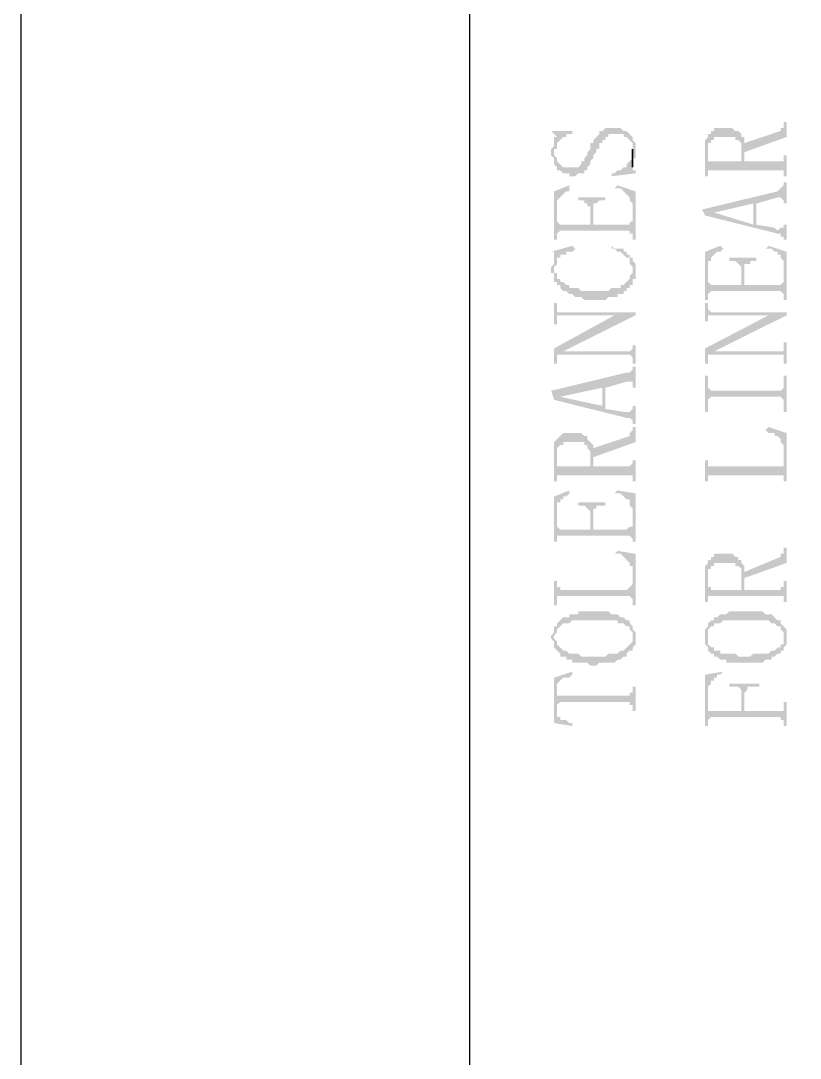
# Model space of a CAD drawing. Header units: inches. Extents: x 3613 to 8393, y -2205 to -794.
# Drawn here: x 3613.22 to 3624.87, y -984.81 to -969.3 of the extents above; entities that cross this region are included whole.
import ezdxf

# ---------------------------------------------------------------- set-up
doc = ezdxf.new("R2010")
doc.units = ezdxf.units.IN
doc.header["$MEASUREMENT"] = 0

msp = doc.modelspace()

# ---------------------------------------------------------------- hatches: boundary and pattern name
at = {"transparency": 33554559}
for points in [[(3621.146, -971.268), (3621.146, -971.313), (3621.191, -971.358), (3621.191, -971.403), (3621.191, -971.448), (3621.236, -971.493), (3621.236, -971.538), (3621.282, -971.538), (3621.327, -971.584), (3621.417, -971.584), (3621.417, -971.629), (3621.507, -971.629), (3621.552, -971.584), (3621.643, -971.584), (3621.643, -971.538), (3621.688, -971.538), (3621.688, -971.493), (3621.733, -971.448), (3621.733, -971.403), (3621.778, -971.358), (3621.778, -971.313), (3621.823, -971.268), (3621.823, -971.223), (3621.868, -971.223), (3621.868, -971.132), (3621.913, -971.132), (3621.913, -971.087), (3621.959, -971.087), (3621.959, -971.042), (3622.004, -971.042), (3622.004, -970.997), (3622.229, -970.997), (3622.229, -971.042), (3622.274, -971.042), (3622.32, -971.087), (3622.32, -971.087), (3622.365, -971.132), (3622.365, -971.223), (3622.365, -971.403), (3622.365, -971.358), (3622.41, -971.358), (3622.41, -971.268), (3622.41, -971.223), (3622.41, -971.132), (3622.365, -971.087), (3622.365, -971.042), (3622.32, -970.997), (3622.32, -970.997), (3622.274, -970.952), (3622.229, -970.952), (3622.184, -970.907), (3621.959, -970.907), (3621.913, -970.952), (3621.868, -970.952), (3621.868, -970.997), (3621.868, -970.997), (3621.823, -971.042), (3621.823, -971.042), (3621.778, -971.087), (3621.778, -971.132), (3621.733, -971.132), (3621.733, -971.223), (3621.688, -971.268), (3621.688, -971.313), (3621.643, -971.358), (3621.643, -971.403), (3621.598, -971.403), (3621.598, -971.448), (3621.598, -971.448), (3621.552, -971.493), (3621.327, -971.493), (3621.282, -971.448), (3621.282, -971.448), (3621.236, -971.403), (3621.236, -971.358), (3621.191, -971.313), (3621.191, -971.087), (3621.191, -971.177), (3621.191, -971.177), (3621.146, -971.223)], [(3623.448, -971.223), (3623.448, -971.629), (3623.493, -971.629), (3623.493, -971.223), (3623.493, -971.132), (3623.538, -971.132), (3623.538, -971.087), (3623.583, -971.087), (3623.583, -971.042), (3623.899, -971.042), (3623.899, -971.087), (3623.944, -971.087), (3623.99, -971.132), (3623.99, -971.177), (3623.99, -971.403), (3624.035, -971.042), (3623.99, -971.042), (3623.99, -970.997), (3623.944, -970.952), (3623.899, -970.952), (3623.854, -970.907), (3623.583, -970.907), (3623.583, -970.952), (3623.538, -970.952), (3623.538, -970.997), (3623.493, -970.997), (3623.493, -971.042), (3623.493, -971.042), (3623.448, -971.087), (3623.448, -971.132), (3623.448, -971.177)], [(3624.035, -971.132), (3624.035, -971.268), (3624.667, -971.042), (3624.667, -970.816), (3624.621, -970.816), (3624.621, -970.862), (3624.621, -970.907), (3624.576, -970.907), (3624.576, -970.952)], [(3621.146, -970.952), (3621.191, -970.997), (3621.191, -970.997), (3621.236, -971.042), (3621.236, -971.223), (3621.236, -971.132), (3621.282, -971.087), (3621.282, -971.087), (3621.327, -971.042), (3621.372, -971.042), (3621.372, -970.997), (3621.462, -970.997), (3621.462, -970.952)], [(3621.191, -971.087), (3621.191, -971.268), (3621.191, -971.223), (3621.236, -971.223), (3621.236, -971.042), (3621.191, -971.042)], [(3623.493, -971.584), (3623.493, -971.538), (3624.621, -971.538), (3624.621, -971.629), (3624.667, -971.629), (3624.667, -971.313), (3624.621, -971.313), (3624.621, -971.358), (3624.621, -971.403), (3624.035, -971.403), (3624.035, -971.132), (3624.035, -971.042), (3623.99, -971.403), (3623.493, -971.403), (3623.493, -971.268)], [(3622.049, -971.584), (3622.049, -971.629), (3622.41, -971.584), (3622.41, -971.538), (3622.365, -971.538), (3622.365, -971.493), (3622.365, -971.313), (3622.365, -971.358), (3622.32, -971.403), (3622.32, -971.403), (3622.274, -971.448), (3622.274, -971.493), (3622.229, -971.493), (3622.184, -971.538), (3622.139, -971.538), (3622.094, -971.584)], [(3623.403, -972.125), (3623.448, -972.215), (3623.583, -972.17), (3624.17, -972.035), (3624.17, -972.351), (3624.215, -972.035), (3624.531, -971.945), (3624.576, -971.945), (3624.621, -971.99), (3624.621, -972.035), (3624.667, -972.035), (3624.667, -971.719), (3624.621, -971.719), (3624.621, -971.764), (3624.621, -971.764), (3624.576, -971.809), (3624.576, -971.809), (3624.531, -971.854)], [(3621.191, -971.854), (3621.191, -972.577), (3621.236, -972.577), (3621.236, -972.08), (3621.236, -971.99), (3621.236, -971.99), (3621.282, -971.945), (3621.282, -971.945), (3621.327, -971.9), (3621.327, -971.9), (3621.372, -971.854), (3621.417, -971.854), (3621.417, -971.764)], [(3622.094, -971.809), (3622.184, -971.809), (3622.229, -971.854), (3622.229, -971.854), (3622.274, -971.9), (3622.274, -971.9), (3622.32, -971.945), (3622.32, -971.99), (3622.365, -972.035), (3622.365, -972.08), (3622.365, -972.577), (3622.41, -972.577), (3622.41, -971.854), (3622.139, -971.764)], [(3621.552, -971.945), (3621.552, -971.99), (3621.643, -971.99), (3621.643, -972.035), (3621.688, -972.035), (3621.688, -972.08), (3621.733, -972.08), (3621.733, -972.351), (3621.778, -972.125), (3621.778, -972.035), (3621.823, -972.035), (3621.868, -971.99), (3621.959, -971.99), (3621.959, -971.945)], [(3621.236, -972.531), (3621.236, -972.486), (3621.236, -972.486), (3621.282, -972.441), (3622.32, -972.441), (3622.32, -972.486), (3622.365, -972.486), (3622.365, -972.531), (3622.365, -972.261), (3622.365, -972.306), (3622.32, -972.306), (3622.32, -972.351), (3621.778, -972.351), (3621.778, -972.125), (3621.733, -972.351), (3621.282, -972.351), (3621.236, -972.306), (3621.236, -972.08)], [(3623.448, -972.215), (3624.531, -972.486), (3624.576, -972.486), (3624.576, -972.531), (3624.621, -972.531), (3624.621, -972.577), (3624.667, -972.577), (3624.667, -972.351), (3624.621, -972.351), (3624.621, -972.396), (3624.576, -972.396), (3624.531, -972.441), (3624.531, -972.441), (3624.486, -972.396), (3624.215, -972.351), (3624.215, -972.035), (3624.17, -972.351), (3623.583, -972.17), (3623.583, -972.17)], [(3621.146, -972.757), (3621.191, -972.757), (3621.191, -972.802), (3621.191, -973.208), (3621.191, -972.983), (3621.236, -972.938), (3621.236, -972.847), (3621.282, -972.847), (3621.282, -972.802), (3621.372, -972.802), (3621.372, -972.757), (3621.462, -972.757), (3621.507, -972.712), (3621.462, -972.667)], [(3621.146, -973.028), (3621.146, -973.073), (3621.191, -973.073), (3621.191, -973.208), (3621.191, -972.802), (3621.191, -972.847), (3621.191, -972.938), (3621.146, -972.983)], [(3622.049, -972.712), (3622.094, -972.712), (3622.139, -972.757), (3622.184, -972.757), (3622.229, -972.802), (3622.229, -972.802), (3622.274, -972.847), (3622.32, -972.847), (3622.32, -972.938), (3622.365, -972.983), (3622.365, -973.028), (3622.365, -972.847), (3622.32, -972.847), (3622.32, -972.802), (3622.274, -972.802), (3622.274, -972.757), (3622.229, -972.757), (3622.229, -972.712), (3622.094, -972.712), (3622.049, -972.667)], [(3623.448, -972.757), (3623.448, -973.479), (3623.493, -973.479), (3623.493, -972.983), (3623.493, -972.892), (3623.538, -972.892), (3623.538, -972.847), (3623.538, -972.847), (3623.583, -972.802), (3623.583, -972.802), (3623.628, -972.757), (3623.674, -972.757), (3623.719, -972.712), (3623.674, -972.667)], [(3624.351, -972.712), (3624.441, -972.712), (3624.486, -972.757), (3624.531, -972.757), (3624.531, -972.802), (3624.576, -972.802), (3624.576, -972.847), (3624.576, -972.847), (3624.621, -972.892), (3624.621, -972.983), (3624.621, -973.479), (3624.667, -973.479), (3624.667, -972.757), (3624.396, -972.667)], [(3621.191, -973.208), (3621.236, -973.208), (3621.236, -973.254), (3621.282, -973.254), (3621.282, -973.299), (3621.327, -973.344), (3621.372, -973.344), (3621.417, -973.389), (3621.462, -973.389), (3621.507, -973.434), (3621.598, -973.434), (3621.643, -973.479), (3621.959, -973.479), (3622.004, -973.434), (3622.139, -973.434), (3622.139, -973.389), (3622.229, -973.389), (3622.229, -973.344), (3622.274, -973.344), (3622.274, -973.299), (3622.32, -973.299), (3622.32, -973.254), (3622.365, -973.254), (3622.365, -973.163), (3622.41, -973.163), (3622.41, -973.028), (3622.41, -972.983), (3622.41, -972.938), (3622.365, -972.892), (3622.365, -972.847), (3622.365, -973.073), (3622.365, -973.073), (3622.32, -973.118), (3622.32, -973.163), (3622.32, -973.163), (3622.274, -973.208), (3622.274, -973.208), (3622.229, -973.254), (3622.184, -973.254), (3622.184, -973.299), (3622.049, -973.299), (3622.004, -973.344), (3621.598, -973.344), (3621.552, -973.299), (3621.417, -973.299), (3621.417, -973.254), (3621.372, -973.254), (3621.327, -973.208), (3621.282, -973.208), (3621.282, -973.163), (3621.236, -973.163), (3621.236, -973.073), (3621.191, -973.073), (3621.191, -973.028)], [(3623.809, -972.847), (3623.809, -972.892), (3623.899, -972.892), (3623.944, -972.938), (3623.944, -972.938), (3623.99, -972.983), (3623.99, -973.254), (3624.035, -973.028), (3624.035, -972.938), (3624.125, -972.938), (3624.125, -972.892), (3624.215, -972.892), (3624.215, -972.847)], [(3623.493, -973.434), (3623.493, -973.389), (3623.493, -973.389), (3623.538, -973.344), (3624.576, -973.344), (3624.621, -973.389), (3624.621, -973.434), (3624.621, -973.163), (3624.621, -973.208), (3624.621, -973.208), (3624.576, -973.254), (3624.035, -973.254), (3624.035, -973.028), (3623.99, -973.254), (3623.538, -973.254), (3623.493, -973.208), (3623.493, -972.983)], [(3621.191, -973.524), (3621.191, -973.84), (3621.236, -973.84), (3621.236, -973.75), (3621.236, -973.705), (3622.41, -973.705), (3622.41, -973.66), (3621.236, -973.66), (3621.236, -973.615), (3621.236, -973.524)], [(3623.448, -973.524), (3623.448, -973.795), (3623.493, -973.795), (3623.493, -973.75), (3623.493, -973.705), (3624.667, -973.705), (3624.667, -973.66), (3623.538, -973.66), (3623.493, -973.615), (3623.493, -973.524)], [(3621.191, -974.201), (3621.191, -974.427), (3621.236, -974.427), (3621.236, -974.292), (3621.282, -974.292), (3621.327, -974.246), (3622.41, -973.705), (3622.094, -973.705)], [(3623.448, -974.201), (3623.448, -974.427), (3623.493, -974.427), (3623.493, -974.292), (3623.538, -974.292), (3623.583, -974.246), (3624.667, -973.705), (3624.396, -973.705)], [(3621.282, -974.292), (3622.32, -974.292), (3622.365, -974.337), (3622.365, -974.427), (3622.41, -974.427), (3622.41, -974.156), (3622.365, -974.156), (3622.365, -974.201), (3622.365, -974.201), (3622.32, -974.246), (3621.327, -974.246)], [(3623.538, -974.292), (3624.621, -974.292), (3624.621, -974.337), (3624.621, -974.427), (3624.667, -974.427), (3624.667, -974.111), (3624.621, -974.111), (3624.621, -974.201), (3624.621, -974.246), (3623.583, -974.246)], [(3621.146, -974.833), (3621.191, -974.969), (3621.282, -974.923), (3621.913, -974.788), (3621.913, -975.059), (3621.959, -974.788), (3622.274, -974.698), (3622.365, -974.698), (3622.365, -974.788), (3622.41, -974.788), (3622.41, -974.472), (3622.365, -974.472), (3622.365, -974.517), (3622.32, -974.562), (3622.274, -974.562)], [(3623.448, -974.607), (3623.448, -975.149), (3623.493, -975.149), (3623.493, -974.969), (3623.493, -974.969), (3623.538, -974.923), (3624.576, -974.923), (3624.621, -974.969), (3624.621, -975.149), (3624.667, -975.149), (3624.667, -974.607), (3624.621, -974.607), (3624.621, -974.788), (3624.621, -974.788), (3624.576, -974.833), (3623.538, -974.833), (3623.493, -974.788), (3623.493, -974.607)], [(3621.191, -974.969), (3622.274, -975.239), (3622.32, -975.239), (3622.365, -975.284), (3622.365, -975.33), (3622.41, -975.33), (3622.41, -975.059), (3622.365, -975.059), (3622.365, -975.104), (3622.365, -975.104), (3622.32, -975.149), (3622.229, -975.149), (3621.959, -975.104), (3621.959, -974.788), (3621.913, -975.059), (3621.282, -974.923), (3621.282, -974.923)], [(3621.778, -975.691), (3621.778, -975.826), (3622.41, -975.6), (3622.41, -975.375), (3622.365, -975.375), (3622.365, -975.42), (3622.365, -975.42), (3622.32, -975.465), (3622.32, -975.51)], [(3624.351, -975.42), (3624.351, -975.42), (3624.396, -975.465), (3624.486, -975.465), (3624.486, -975.51), (3624.531, -975.51), (3624.576, -975.555), (3624.576, -975.6), (3624.621, -975.646), (3624.621, -975.691), (3624.621, -976.187), (3624.667, -976.187), (3624.667, -975.465), (3624.396, -975.375)], [(3621.191, -975.781), (3621.191, -976.187), (3621.236, -976.187), (3621.236, -975.781), (3621.236, -975.691), (3621.282, -975.646), (3621.327, -975.646), (3621.327, -975.6), (3621.643, -975.6), (3621.643, -975.646), (3621.688, -975.646), (3621.688, -975.691), (3621.733, -975.736), (3621.733, -975.961), (3621.733, -975.6), (3621.733, -975.6), (3621.688, -975.555), (3621.688, -975.51), (3621.643, -975.51), (3621.598, -975.465), (3621.327, -975.465), (3621.282, -975.51), (3621.282, -975.51), (3621.236, -975.555), (3621.236, -975.555), (3621.191, -975.6), (3621.191, -975.691), (3621.191, -975.736)], [(3621.236, -976.142), (3621.236, -976.097), (3622.365, -976.097), (3622.365, -976.187), (3622.41, -976.187), (3622.41, -975.871), (3622.365, -975.871), (3622.365, -975.916), (3622.365, -975.916), (3622.32, -975.961), (3621.778, -975.961), (3621.778, -975.691), (3621.778, -975.646), (3621.733, -975.6), (3621.733, -975.961), (3621.236, -975.961), (3621.236, -975.826)], [(3623.448, -975.871), (3623.448, -976.187), (3623.493, -976.187), (3623.493, -976.097), (3624.621, -976.097), (3624.621, -976.142), (3624.621, -975.916), (3624.621, -975.961), (3623.493, -975.961), (3623.493, -975.916), (3623.493, -975.871)], [(3621.191, -976.413), (3621.191, -977.09), (3621.236, -977.09), (3621.236, -976.638), (3621.236, -976.503), (3621.282, -976.503), (3621.282, -976.458), (3621.327, -976.458), (3621.327, -976.413), (3621.372, -976.413), (3621.417, -976.368), (3621.417, -976.323)], [(3622.094, -976.368), (3622.184, -976.368), (3622.229, -976.413), (3622.229, -976.413), (3622.274, -976.458), (3622.32, -976.458), (3622.32, -976.548), (3622.365, -976.593), (3622.365, -977.09), (3622.41, -977.09), (3622.41, -976.368), (3622.139, -976.323)], [(3621.552, -976.503), (3621.552, -976.548), (3621.643, -976.548), (3621.688, -976.593), (3621.688, -976.593), (3621.733, -976.638), (3621.733, -976.909), (3621.778, -976.684), (3621.778, -976.593), (3621.823, -976.593), (3621.823, -976.548), (3621.959, -976.548), (3621.959, -976.503)], [(3621.236, -977.09), (3621.236, -976.999), (3622.32, -976.999), (3622.365, -977.045), (3622.365, -976.819), (3622.365, -976.864), (3622.32, -976.864), (3622.274, -976.909), (3621.778, -976.909), (3621.778, -976.684), (3621.733, -976.909), (3621.282, -976.909), (3621.236, -976.864), (3621.236, -976.638)], [(3622.094, -977.27), (3622.184, -977.27), (3622.229, -977.315), (3622.229, -977.315), (3622.274, -977.361), (3622.274, -977.361), (3622.32, -977.406), (3622.32, -977.451), (3622.365, -977.451), (3622.365, -978.038), (3622.41, -978.038), (3622.41, -977.27), (3622.139, -977.225)], [(3623.448, -977.586), (3623.448, -977.992), (3623.493, -977.992), (3623.493, -977.631), (3623.493, -977.496), (3623.538, -977.496), (3623.538, -977.451), (3623.583, -977.451), (3623.583, -977.406), (3623.899, -977.406), (3623.899, -977.451), (3623.944, -977.451), (3623.99, -977.496), (3623.99, -977.541), (3623.99, -977.812), (3624.035, -977.451), (3623.99, -977.406), (3623.99, -977.361), (3623.944, -977.361), (3623.944, -977.315), (3623.899, -977.315), (3623.854, -977.27), (3623.583, -977.27), (3623.583, -977.315), (3623.538, -977.315), (3623.538, -977.361), (3623.493, -977.361), (3623.493, -977.406), (3623.493, -977.406), (3623.448, -977.451), (3623.448, -977.541), (3623.448, -977.541)], [(3624.035, -977.541), (3624.035, -977.631), (3624.667, -977.406), (3624.667, -977.18), (3624.621, -977.18), (3624.621, -977.225), (3624.621, -977.27), (3624.576, -977.27), (3624.576, -977.315)], [(3623.493, -977.947), (3623.493, -977.902), (3624.621, -977.902), (3624.621, -977.992), (3624.667, -977.992), (3624.667, -977.676), (3624.621, -977.676), (3624.621, -977.722), (3624.621, -977.767), (3624.576, -977.767), (3624.576, -977.812), (3624.035, -977.812), (3624.035, -977.451), (3624.035, -977.451), (3623.99, -977.812), (3623.538, -977.812), (3623.538, -977.767), (3623.493, -977.767), (3623.493, -977.631)], [(3621.191, -977.676), (3621.191, -978.038), (3621.236, -978.038), (3621.236, -977.902), (3622.32, -977.902), (3622.365, -977.947), (3622.365, -977.722), (3622.365, -977.722), (3622.32, -977.767), (3622.32, -977.767), (3622.274, -977.812), (3621.282, -977.812), (3621.282, -977.767), (3621.236, -977.767), (3621.236, -977.676)], [(3621.191, -978.353), (3621.191, -978.534), (3621.191, -978.489), (3621.236, -978.444), (3621.236, -978.399), (3621.236, -978.399), (3621.282, -978.353), (3621.282, -978.353), (3621.327, -978.308), (3621.417, -978.308), (3621.462, -978.263), (3622.139, -978.263), (3622.139, -978.308), (3622.229, -978.308), (3622.274, -978.353), (3622.32, -978.353), (3622.32, -978.399), (3622.365, -978.444), (3622.365, -978.534), (3622.365, -978.353), (3622.365, -978.353), (3622.32, -978.308), (3622.32, -978.263), (3622.274, -978.263), (3622.229, -978.218), (3622.184, -978.218), (3622.139, -978.173), (3622.049, -978.173), (3622.004, -978.128), (3621.552, -978.128), (3621.552, -978.173), (3621.417, -978.173), (3621.417, -978.218), (3621.327, -978.218), (3621.282, -978.263), (3621.282, -978.263), (3621.236, -978.308), (3621.236, -978.353)], [(3623.493, -978.353), (3623.493, -978.534), (3623.493, -978.489), (3623.493, -978.399), (3623.493, -978.399), (3623.538, -978.353), (3623.583, -978.353), (3623.583, -978.308), (3623.674, -978.308), (3623.719, -978.263), (3624.396, -978.263), (3624.441, -978.308), (3624.486, -978.308), (3624.531, -978.353), (3624.576, -978.353), (3624.576, -978.399), (3624.621, -978.444), (3624.621, -978.534), (3624.621, -978.353), (3624.621, -978.353), (3624.576, -978.308), (3624.576, -978.263), (3624.531, -978.263), (3624.486, -978.218), (3624.486, -978.218), (3624.441, -978.173), (3624.351, -978.173), (3624.305, -978.128), (3623.809, -978.128), (3623.764, -978.173), (3623.674, -978.173), (3623.628, -978.218), (3623.583, -978.218), (3623.583, -978.263), (3623.538, -978.263), (3623.493, -978.308), (3623.493, -978.308)], [(3621.146, -978.534), (3621.146, -978.534), (3621.191, -978.579), (3621.191, -978.669), (3621.191, -978.669), (3621.236, -978.715), (3621.236, -978.715), (3621.282, -978.76), (3621.282, -978.805), (3621.372, -978.805), (3621.372, -978.85), (3621.462, -978.85), (3621.462, -978.895), (3621.688, -978.895), (3621.733, -978.94), (3621.823, -978.94), (3621.868, -978.895), (3622.094, -978.895), (3622.139, -978.85), (3622.184, -978.85), (3622.229, -978.805), (3622.274, -978.805), (3622.274, -978.76), (3622.32, -978.715), (3622.365, -978.715), (3622.365, -978.669), (3622.365, -978.669), (3622.41, -978.624), (3622.41, -978.534), (3622.41, -978.444), (3622.41, -978.444), (3622.365, -978.399), (3622.365, -978.353), (3622.365, -978.534), (3622.365, -978.579), (3622.365, -978.579), (3622.32, -978.624), (3622.32, -978.624), (3622.274, -978.669), (3622.274, -978.669), (3622.229, -978.715), (3622.184, -978.715), (3622.139, -978.76), (3622.004, -978.76), (3621.959, -978.805), (3621.598, -978.805), (3621.552, -978.76), (3621.417, -978.76), (3621.372, -978.715), (3621.327, -978.715), (3621.282, -978.669), (3621.282, -978.669), (3621.236, -978.624), (3621.236, -978.579), (3621.191, -978.534), (3621.191, -978.353), (3621.191, -978.399), (3621.191, -978.444), (3621.146, -978.489)], [(3623.448, -978.534), (3623.448, -978.624), (3623.448, -978.624), (3623.493, -978.669), (3623.493, -978.715), (3623.493, -978.715), (3623.538, -978.76), (3623.583, -978.76), (3623.583, -978.805), (3623.628, -978.805), (3623.674, -978.85), (3623.764, -978.85), (3623.764, -978.895), (3624.305, -978.895), (3624.351, -978.85), (3624.441, -978.85), (3624.441, -978.805), (3624.486, -978.805), (3624.531, -978.76), (3624.576, -978.76), (3624.576, -978.715), (3624.621, -978.715), (3624.621, -978.669), (3624.667, -978.624), (3624.667, -978.534), (3624.667, -978.399), (3624.667, -978.399), (3624.621, -978.353), (3624.621, -978.534), (3624.621, -978.624), (3624.576, -978.624), (3624.576, -978.669), (3624.531, -978.669), (3624.486, -978.715), (3624.441, -978.715), (3624.396, -978.76), (3624.17, -978.76), (3624.125, -978.805), (3623.944, -978.805), (3623.899, -978.76), (3623.674, -978.76), (3623.674, -978.715), (3623.583, -978.715), (3623.583, -978.669), (3623.538, -978.669), (3623.493, -978.624), (3623.493, -978.534), (3623.493, -978.353), (3623.448, -978.399), (3623.448, -978.489)], [(3621.191, -979.121), (3621.236, -979.301), (3621.236, -979.211), (3621.236, -979.211), (3621.282, -979.166), (3621.282, -979.166), (3621.327, -979.121), (3621.417, -979.121), (3621.462, -979.076), (3621.462, -979.03)], [(3621.191, -979.121), (3621.191, -979.798), (3621.462, -979.843), (3621.462, -979.798), (3621.417, -979.798), (3621.372, -979.753), (3621.282, -979.753), (3621.282, -979.707), (3621.236, -979.707), (3621.236, -979.662), (3621.236, -979.301)], [(3623.448, -979.076), (3623.448, -979.843), (3623.493, -979.843), (3623.493, -979.346), (3623.493, -979.301), (3623.493, -979.256), (3623.538, -979.211), (3623.538, -979.166), (3623.583, -979.166), (3623.583, -979.121), (3623.628, -979.121), (3623.628, -979.076), (3623.674, -979.076), (3623.719, -979.03), (3623.719, -979.03)], [(3621.236, -979.301), (3621.236, -979.572), (3621.236, -979.527), (3621.236, -979.527), (3621.282, -979.482), (3622.32, -979.482), (3622.32, -979.527), (3622.365, -979.527), (3622.365, -979.617), (3622.41, -979.617), (3622.41, -979.256), (3622.365, -979.256), (3622.365, -979.346), (3622.32, -979.346), (3622.32, -979.391), (3621.236, -979.391), (3621.236, -979.346)], [(3623.809, -979.211), (3623.809, -979.256), (3623.944, -979.256), (3623.99, -979.301), (3623.99, -979.617), (3624.035, -979.391), (3624.035, -979.346), (3624.035, -979.346), (3624.08, -979.301), (3624.08, -979.256), (3624.26, -979.256), (3624.26, -979.211)], [(3623.493, -979.798), (3623.493, -979.753), (3623.493, -979.753), (3623.538, -979.707), (3624.576, -979.707), (3624.576, -979.753), (3624.621, -979.753), (3624.621, -979.843), (3624.667, -979.843), (3624.667, -979.482), (3624.621, -979.482), (3624.621, -979.572), (3624.621, -979.617), (3624.035, -979.617), (3624.035, -979.391), (3623.99, -979.617), (3623.493, -979.617), (3623.493, -979.572), (3623.493, -979.346)]]:
    msp.add_hatch(color=256, dxfattribs=at).paths.add_polyline_path(points)

# ---------------------------------------------------------------- linework, layer by layer
msp.add_line((3619.928, -894.646), (3619.928, -1181.386))
for points in [[(4033.221, -1185.646), (4033.221, -888.646), (3613.221, -888.646), (3613.221, -1185.646)], [(3622.365, -971.313), (3622.365, -971.493), (3622.365, -971.223), (3622.365, -971.268)]]:
    msp.add_lwpolyline(points, close=True)

doc.saveas('drawing.dxf')
